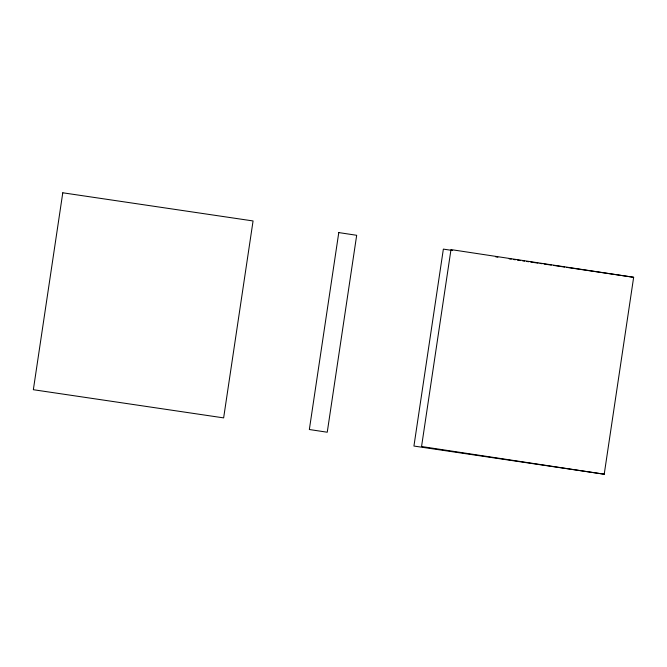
<?xml version="1.0" encoding="UTF-8"?>
<svg xmlns="http://www.w3.org/2000/svg" width="667" height="667" viewBox="0 0 667 667"><rect width="100%" height="100%" fill="white"/><g stroke="black" fill="none" stroke-linecap="round" stroke-linejoin="round"><path stroke-width="1" d="M604.219 474.212L633.65 277.289L450.984 249.591L421.552 446.523L604.219 474.212L413.932 446.048L443.363 249.116L452.618 250.492M495.823 256.887L497.874 257.187M509.188 258.863L511.247 259.163M513.307 259.471L515.366 259.78M517.417 260.08L520.502 260.539M522.561 260.839L524.621 261.147M526.68 261.447L528.731 261.756M530.79 262.056L537.994 263.123M540.045 263.432L542.104 263.732M544.164 264.04L551.359 265.107M553.418 265.408L564.732 267.083M566.792 267.392L633.65 277.289M62.781 192.788L33.35 389.711L223.637 417.884L253.068 220.952L62.781 192.788M338.778 232.583L309.346 429.515L327.247 432.224L356.678 235.293L338.778 232.583"/></g></svg>
